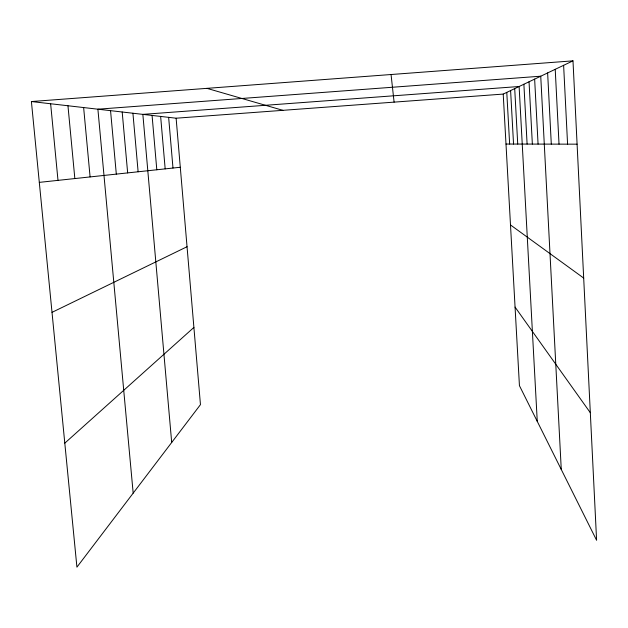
<?xml version="1.0" encoding="UTF-8"?>
<svg xmlns="http://www.w3.org/2000/svg" width="628" height="628" viewBox="0 0 628 628"><rect width="100%" height="100%" fill="white"/><g stroke="black" fill="none" stroke-linecap="round" stroke-linejoin="round"><path stroke-width="0.94" d="M64.794 443.148L193.903 327.431M52.014 312.359L187.042 246.726M503.216 94.082L572.987 60.853L596.6 540.276L519.435 385.678L503.216 94.082L176.123 118.205L31.4 101.54L76.922 567.147L200.458 404.636L176.123 118.205M39.305 182.371L180.291 167.26M31.4 101.54L572.987 60.853M505.995 144.04L577.085 144.165M206.934 88.352L282.898 110.332M510.493 224.95L583.687 278.063M515.062 307.1L590.312 412.706M391.048 74.52L394.101 102.129M50.633 103.753L57.996 180.369M67.957 105.747L74.842 178.564M83.634 107.553L90.094 176.931M110.552 110.654L116.313 174.121M133.175 493.145L97.897 109.194L540.739 76.208L561.267 469.493M132.924 113.228L138.121 171.782M122.193 111.996L127.657 172.904M152.07 115.434L156.804 169.78M171.695 442.473L142.854 114.374L519.12 86.507L537.262 421.396M168.642 117.342L172.983 168.045M160.642 116.423L165.172 168.877M506.78 92.379L509.638 144.048M523.885 84.238L527.104 144.079M514.709 88.611L517.731 144.063M510.603 90.565L513.547 144.055M534.64 79.112L538.07 144.095M529.043 81.781L532.356 144.087M555.223 69.316L559.022 144.134M547.632 72.927L551.298 144.118M563.622 65.312L567.579 144.15"/></g></svg>
